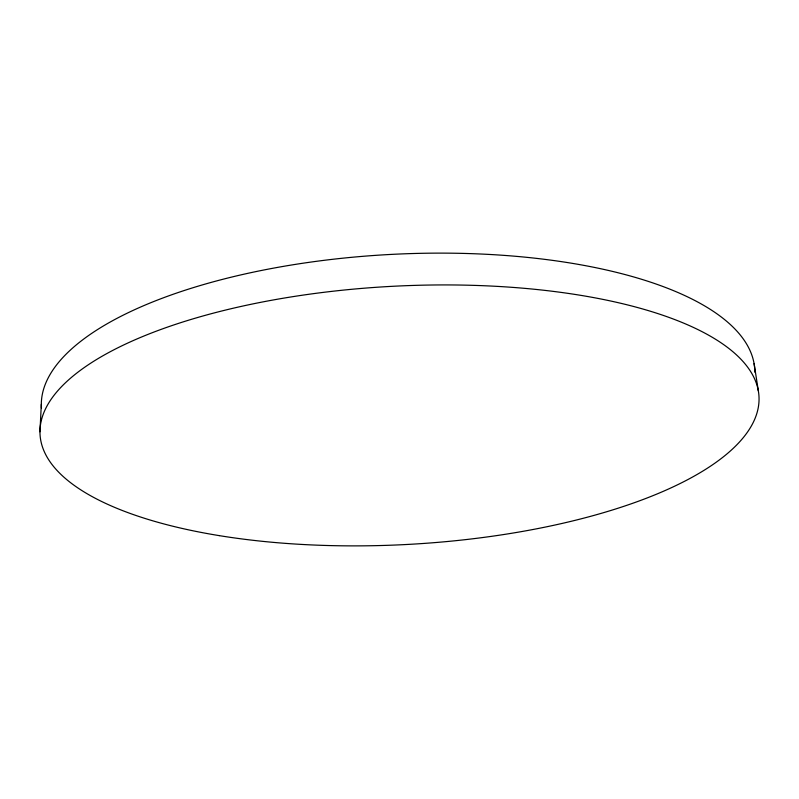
<?xml version="1.0" encoding="UTF-8"?>
<svg xmlns="http://www.w3.org/2000/svg" width="799" height="799" viewBox="0 0 799 799"><rect width="100%" height="100%" fill="white"/><g stroke="black" fill="none" stroke-linecap="round" stroke-linejoin="round"><path stroke-width="1.2" d="M39.95 431.79L41.318 404.344M754.096 363.605L758.341 390.881M41.438 408.049A357.193 134.202 -3 0 1 393.158 254.312A357.193 134.202 -3 0 1 754.855 372.244M219.256 535.63A359.979 129.288 -3 0 0 759.05 399.2A359.979 129.288 -3 0 0 220.194 311.39A359.979 129.288 -3 0 0 219.256 535.63"/></g></svg>
